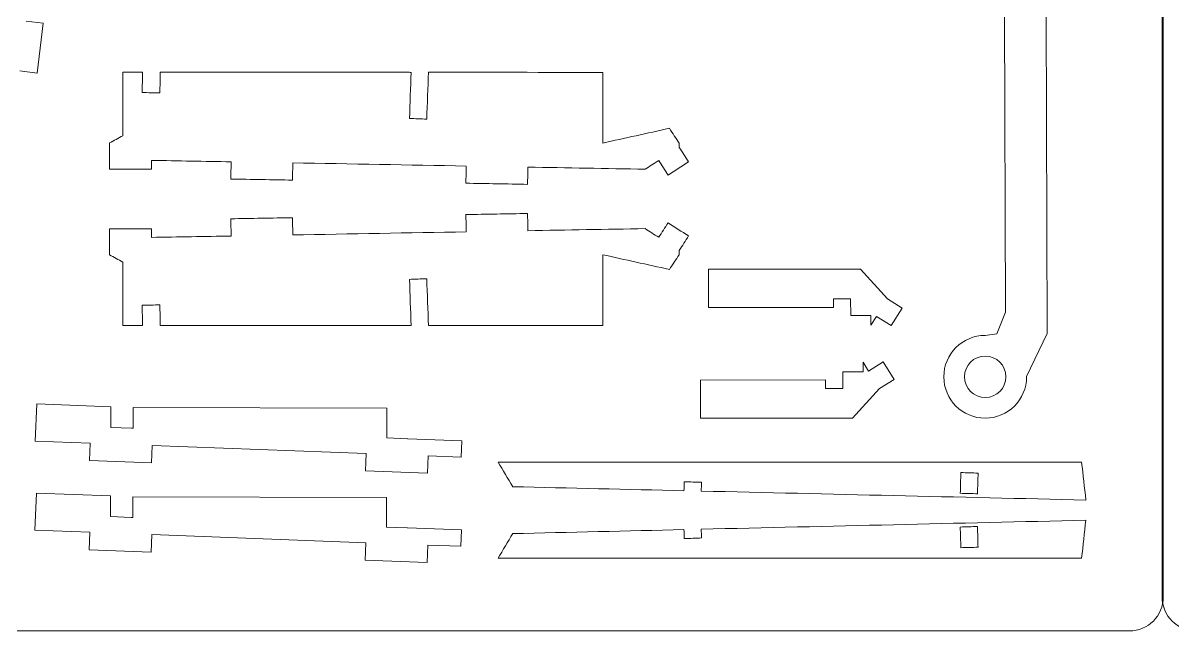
# Model space of a CAD drawing. Header units: centimetres. Extents: x -10 to 98, y 3 to 108.
# Drawn here: x 4.14 to 24.38, y 3.2 to 13.9 of the extents above; entities that cross this region are included whole.
import ezdxf

# ---------------------------------------------------------------- set-up
doc = ezdxf.new("R2010")
doc.units = ezdxf.units.CM
doc.header["$MEASUREMENT"] = 0
doc.layers.add('Camada 1', color=7, linetype='Continuous')

msp = doc.modelspace()

# ---------------------------------------------------------------- linework, layer by layer
at = {"layer": 'Camada 1', "color": 5, "lineweight": 9}
for points in [[(24.19213, 3.79219), (24.19213, 3.79219), (24.19213, 54.96219), (24.19213, 54.96219)], [(24.21265, 54.96219), (24.21265, 54.96219), (24.21265, 3.79219), (24.21265, 3.79219)], [(23.61764, 3.19719), (23.9449, 3.19719), (24.21265, 3.46494), (24.21265, 3.79219)], [(24.19213, 3.79219), (24.19213, 3.46494), (24.45988, 3.19719), (24.78712, 3.19719)], [(23.61764, 3.19719), (23.61764, 3.19719), (-9.70235, 3.19719), (-9.70235, 3.19719)]]:
    msp.add_open_spline(points, degree=3, dxfattribs=at)
at = {"layer": 'Camada 1', "color": 3, "lineweight": 9}
for points in [[(21.41802, 14.0624), (21.41802, 14.0624), (21.43499, 8.80978), (21.43499, 8.80978)], [(22.16742, 8.42968), (22.16742, 8.42968), (22.14921, 14.06478), (22.14921, 14.06478)], [(4.19434, 13.92732), (4.19434, 13.92732), (4.49556, 13.89091), (4.49556, 13.89091)], [(4.49556, 13.89091), (4.49556, 13.89091), (4.38963, 13.01471), (4.38963, 13.01471)], [(4.38963, 13.01471), (4.38963, 13.01471), (4.08839, 13.05111), (4.08839, 13.05111)], [(5.89802, 13.02921), (5.89794, 12.65685), (5.89787, 12.28449), (5.89779, 11.91213)], [(5.89802, 13.02921), (5.89802, 13.02921), (6.24573, 13.0286), (6.24573, 13.0286)], [(6.24573, 13.0286), (6.24328, 12.90971), (6.2408, 12.7908), (6.23835, 12.6719)], [(6.55018, 12.66545), (6.55269, 12.78684), (6.5552, 12.90821), (6.55771, 13.0296)], [(6.55771, 13.0296), (6.5664, 13.02942), (6.57511, 13.02923), (6.5838, 13.02906)], [(6.5838, 13.02906), (8.03675, 13.02873), (9.48973, 13.02842), (10.94269, 13.0281)], [(10.94269, 13.0281), (10.95279, 13.02774), (10.96289, 13.02739), (10.97301, 13.02703)], [(10.97301, 13.02703), (10.96349, 12.75674), (10.95399, 12.48648), (10.94448, 12.2162)], [(11.2789, 13.02916), (11.26848, 12.75432), (11.25808, 12.47949), (11.24767, 12.20464)], [(11.2789, 13.02916), (11.289, 13.02878), (11.2991, 13.0284), (11.30922, 13.02802)], [(11.30922, 13.02802), (12.32119, 13.02779), (13.33318, 13.02756), (14.34517, 13.02735)], [(14.34517, 13.02735), (14.34506, 12.61238), (14.34498, 12.19741), (14.34488, 11.78245)], [(6.23835, 12.6719), (6.3423, 12.66974), (6.44623, 12.66759), (6.55018, 12.66545)], [(10.94448, 12.2162), (11.04555, 12.21234), (11.1466, 12.20849), (11.24767, 12.20464)], [(14.34488, 11.78245), (14.73594, 11.86917), (15.12701, 11.9559), (15.51808, 12.04262)], [(15.51808, 12.04262), (15.57608, 11.9558), (15.63408, 11.86899), (15.69208, 11.78217)], [(5.66302, 11.32577), (5.66302, 11.32577), (5.66624, 11.78438), (5.66624, 11.78438)], [(5.89779, 11.91213), (5.8206, 11.86955), (5.74342, 11.82696), (5.66624, 11.78438)], [(15.69208, 11.78217), (15.69208, 11.75736), (15.69207, 11.73253), (15.69207, 11.70772)], [(15.85581, 11.45231), (15.80124, 11.53746), (15.74666, 11.62258), (15.69207, 11.70772)], [(6.40537, 11.47801), (6.40441, 11.4272), (6.40344, 11.3764), (6.40249, 11.3256)], [(6.40537, 11.47801), (6.87184, 11.46982), (7.33832, 11.46161), (7.80479, 11.45342)], [(7.79943, 11.15006), (7.80122, 11.25118), (7.803, 11.35231), (7.80479, 11.45342)], [(8.89038, 11.43424), (8.88858, 11.33312), (8.88679, 11.232), (8.88501, 11.13088)], [(8.89038, 11.43424), (9.90773, 11.41592), (10.92508, 11.39762), (11.94245, 11.37931)], [(11.93708, 11.07596), (11.93888, 11.17708), (11.94067, 11.27819), (11.94245, 11.37931)], [(13.02803, 11.36012), (13.02624, 11.25901), (13.02446, 11.15788), (13.02267, 11.05677)], [(13.02803, 11.36012), (13.71608, 11.34778), (14.4041, 11.33544), (15.09214, 11.3231)], [(15.33081, 11.47611), (15.25125, 11.42511), (15.1717, 11.37411), (15.09214, 11.3231)], [(15.33081, 11.47611), (15.38538, 11.39097), (15.43997, 11.30584), (15.49455, 11.2207)], [(15.49455, 11.2207), (15.61497, 11.2979), (15.7354, 11.37511), (15.85581, 11.45231)], [(5.66302, 11.32577), (5.90951, 11.32571), (6.15599, 11.32565), (6.40249, 11.3256)], [(7.79943, 11.15006), (8.16129, 11.14366), (8.52314, 11.13728), (8.88501, 11.13088)], [(13.02267, 11.05677), (12.66082, 11.06317), (12.29895, 11.06956), (11.93708, 11.07596)], [(11.93708, 10.52479), (12.29895, 10.53119), (12.66082, 10.53758), (13.02267, 10.54399)], [(13.02803, 10.24063), (13.02624, 10.34175), (13.02446, 10.44287), (13.02267, 10.54399)], [(8.88501, 10.46987), (8.52314, 10.46347), (8.16129, 10.45709), (7.79943, 10.45069)], [(7.79943, 10.45069), (7.80122, 10.34958), (7.803, 10.24845), (7.80479, 10.14734)], [(8.88501, 10.46987), (8.88679, 10.36876), (8.88858, 10.26763), (8.89038, 10.16652)], [(11.94245, 10.22145), (11.94067, 10.32256), (11.93888, 10.42368), (11.93708, 10.52479)], [(15.49455, 10.38005), (15.43997, 10.29492), (15.38538, 10.20979), (15.33081, 10.12464)], [(15.85581, 10.14844), (15.7354, 10.22565), (15.61497, 10.30286), (15.49455, 10.38005)], [(6.40249, 10.27515), (6.15599, 10.27511), (5.90951, 10.27505), (5.66302, 10.27499)], [(5.66302, 10.27499), (5.66302, 10.27499), (5.66624, 9.81637), (5.66624, 9.81637)], [(6.40249, 10.27515), (6.40344, 10.22435), (6.40441, 10.17355), (6.40537, 10.12275)], [(7.80479, 10.14734), (7.33832, 10.13915), (6.87184, 10.13094), (6.40537, 10.12275)], [(11.94245, 10.22145), (10.92508, 10.20313), (9.90773, 10.18483), (8.89038, 10.16652)], [(13.02803, 10.24063), (13.71608, 10.25297), (14.4041, 10.26531), (15.09214, 10.27765)], [(15.09214, 10.27765), (15.1717, 10.22665), (15.25125, 10.17565), (15.33081, 10.12464)], [(15.69207, 9.89303), (15.74666, 9.97818), (15.80124, 10.0633), (15.85581, 10.14844)], [(5.66624, 9.81637), (5.74342, 9.77379), (5.8206, 9.7312), (5.89779, 9.68863)], [(14.34488, 9.8183), (14.34498, 9.40335), (14.34506, 8.98837), (14.34517, 8.57341)], [(15.51808, 9.55813), (15.12701, 9.64486), (14.73594, 9.73158), (14.34488, 9.8183)], [(15.51808, 9.55813), (15.57608, 9.64495), (15.63408, 9.73176), (15.69208, 9.81859)], [(15.69208, 9.81859), (15.69208, 9.8434), (15.69207, 9.86822), (15.69207, 9.89303)], [(5.89779, 9.68863), (5.89787, 9.31626), (5.89794, 8.9439), (5.89802, 8.57155)], [(16.20496, 9.56251), (16.20496, 9.56251), (16.2047, 8.89206), (16.2047, 8.89206)], [(18.88096, 9.56122), (18.88096, 9.56122), (16.20496, 9.56251), (16.20496, 9.56251)], [(19.35903, 9.04122), (19.35903, 9.04122), (18.88096, 9.56122), (18.88096, 9.56122)], [(11.24767, 9.39611), (11.1466, 9.39227), (11.04555, 9.38841), (10.94448, 9.38456)], [(10.94448, 9.38456), (10.95399, 9.11427), (10.96349, 8.84401), (10.97301, 8.57373)], [(11.24767, 9.39611), (11.25808, 9.12127), (11.26848, 8.84644), (11.2789, 8.5716)], [(6.55018, 8.93531), (6.44623, 8.93317), (6.3423, 8.93101), (6.23835, 8.92886)], [(6.23835, 8.92886), (6.2408, 8.80995), (6.24328, 8.69105), (6.24573, 8.57216)], [(6.55018, 8.93531), (6.55269, 8.81392), (6.5552, 8.69255), (6.55771, 8.57116)], [(18.40547, 8.89022), (18.40547, 8.89022), (18.4055, 9.03958), (18.4055, 9.03958)], [(18.4055, 9.03958), (18.4055, 9.03958), (18.70864, 9.03942), (18.70864, 9.03942)], [(18.70864, 9.03942), (18.70864, 9.03942), (18.70973, 8.74845), (18.70973, 8.74845)], [(19.6156, 8.87903), (19.6156, 8.87903), (19.35903, 9.04122), (19.35903, 9.04122)], [(16.2047, 8.89206), (16.2047, 8.89206), (18.40547, 8.89022), (18.40547, 8.89022)], [(18.70973, 8.74845), (18.70973, 8.74845), (19.06628, 8.74868), (19.06628, 8.74868)], [(19.06628, 8.74868), (19.06628, 8.74868), (19.06615, 8.5778), (19.06615, 8.5778)], [(19.06615, 8.5778), (19.06615, 8.5778), (19.16442, 8.73335), (19.16442, 8.73335)], [(19.16442, 8.73335), (19.16442, 8.73335), (19.42098, 8.57116), (19.42098, 8.57116)], [(19.42098, 8.57116), (19.42098, 8.57116), (19.6156, 8.87903), (19.6156, 8.87903)], [(21.43499, 8.80978), (21.43499, 8.80978), (21.28321, 8.42788), (21.28321, 8.42788)], [(5.89802, 8.57155), (5.89802, 8.57155), (6.24573, 8.57216), (6.24573, 8.57216)], [(6.5838, 8.57169), (6.57511, 8.57153), (6.5664, 8.57133), (6.55771, 8.57116)], [(10.94269, 8.57266), (9.48973, 8.57233), (8.03675, 8.57203), (6.5838, 8.57169)], [(10.97301, 8.57373), (10.96289, 8.57337), (10.95279, 8.57301), (10.94269, 8.57266)], [(11.30922, 8.57274), (11.2991, 8.57236), (11.289, 8.57198), (11.2789, 8.5716)], [(14.34517, 8.57341), (13.33318, 8.57319), (12.32119, 8.57297), (11.30922, 8.57274)], [(21.07561, 8.39836), (20.67418, 8.39743), (20.34903, 8.07173), (20.34903, 7.67008)], [(21.28321, 8.42788), (21.28321, 8.42788), (21.07561, 8.39836), (21.07561, 8.39836)], [(21.80581, 7.67246), (21.80581, 7.67246), (22.16742, 8.42968), (22.16742, 8.42968)], [(18.92675, 7.92644), (18.92675, 7.92644), (19.02501, 7.77088), (19.02501, 7.77088)], [(18.92687, 7.75557), (18.92687, 7.75557), (18.92675, 7.92644), (18.92675, 7.92644)], [(19.02501, 7.77088), (19.02501, 7.77088), (19.28157, 7.93308), (19.28157, 7.93308)], [(19.28157, 7.93308), (19.28157, 7.93308), (19.47619, 7.6252), (19.47619, 7.6252)], [(18.56923, 7.46484), (18.56923, 7.46484), (18.57034, 7.75579), (18.57034, 7.75579)], [(18.57034, 7.75579), (18.57034, 7.75579), (18.92687, 7.75557), (18.92687, 7.75557)], [(16.06528, 7.61223), (16.06528, 7.61223), (18.26606, 7.61404), (18.26606, 7.61404)], [(16.06554, 6.94177), (16.06554, 6.94177), (16.06528, 7.61223), (16.06528, 7.61223)], [(18.26606, 7.61404), (18.26606, 7.61404), (18.26608, 7.46468), (18.26608, 7.46468)], [(19.47619, 7.6252), (19.47619, 7.6252), (19.21964, 7.46303), (19.21964, 7.46303)], [(20.34903, 7.67008), (20.34903, 7.26786), (20.67511, 6.94177), (21.07733, 6.94177)], [(21.07733, 6.94177), (21.47955, 6.94177), (21.80564, 7.26786), (21.80564, 7.67008)], [(21.80564, 7.67008), (21.80564, 7.67008), (21.8056, 7.67267), (21.8056, 7.67267)], [(21.8056, 7.67267), (21.8056, 7.67267), (21.80581, 7.67246), (21.80581, 7.67246)], [(18.26608, 7.46468), (18.26608, 7.46468), (18.56923, 7.46484), (18.56923, 7.46484)], [(19.21964, 7.46303), (19.21964, 7.46303), (18.74155, 6.94302), (18.74155, 6.94302)], [(4.38262, 7.19227), (4.38262, 7.19227), (4.35837, 6.53839), (4.35837, 6.53839)], [(5.68751, 7.14314), (5.68751, 7.14314), (4.38262, 7.19227), (4.38262, 7.19227)], [(5.68661, 6.78016), (5.68661, 6.78016), (5.68751, 7.14314), (5.68751, 7.14314)], [(6.0824, 7.12819), (6.0824, 7.12819), (6.08144, 6.76401), (6.08144, 6.76401)], [(10.54688, 7.11526), (10.54688, 7.11526), (6.0824, 7.12819), (6.0824, 7.12819)], [(10.54462, 6.59351), (10.54462, 6.59351), (10.54688, 7.11526), (10.54688, 7.11526)], [(18.74155, 6.94302), (18.74155, 6.94302), (16.06554, 6.94177), (16.06554, 6.94177)], [(6.05108, 6.76413), (6.05108, 6.76413), (5.68661, 6.78016), (5.68661, 6.78016)], [(6.08144, 6.76401), (6.08144, 6.76401), (6.05108, 6.76413), (6.05108, 6.76413)], [(4.35837, 6.53839), (4.35837, 6.53839), (5.3238, 6.50204), (5.3238, 6.50204)], [(5.3238, 6.50204), (5.3238, 6.50204), (5.31178, 6.1963), (5.31178, 6.1963)], [(10.90842, 6.58101), (10.90842, 6.58101), (10.54462, 6.59351), (10.54462, 6.59351)], [(10.91223, 6.58092), (10.91223, 6.58092), (10.90842, 6.58101), (10.90842, 6.58101)], [(11.86665, 6.54501), (11.86665, 6.54501), (10.91223, 6.58092), (10.91223, 6.58092)], [(11.85574, 6.2565), (11.85574, 6.2565), (11.86665, 6.54501), (11.86665, 6.54501)], [(6.40382, 6.15518), (6.40382, 6.15518), (6.41562, 6.46094), (6.41562, 6.46094)], [(6.41562, 6.46094), (6.41562, 6.46094), (10.18155, 6.3195), (10.18155, 6.3195)], [(10.18155, 6.3195), (10.18155, 6.3195), (10.17008, 6.01266), (10.17008, 6.01266)], [(11.26213, 5.97155), (11.26213, 5.97155), (11.27348, 6.27841), (11.27348, 6.27841)], [(11.27348, 6.27841), (11.27348, 6.27841), (11.85574, 6.2565), (11.85574, 6.2565)], [(5.31178, 6.1963), (5.31178, 6.1963), (6.40382, 6.15518), (6.40382, 6.15518)], [(12.50322, 6.16895), (12.58923, 6.0247), (12.67523, 5.88045), (12.76125, 5.7362)], [(12.50322, 6.16895), (15.92725, 6.16892), (19.3513, 6.16892), (22.77533, 6.16888)], [(22.77533, 6.16888), (22.80012, 5.9464), (22.82492, 5.72393), (22.84972, 5.50144)], [(10.17008, 6.01266), (10.17008, 6.01266), (11.26213, 5.97155), (11.26213, 5.97155)], [(15.77563, 5.66604), (14.77084, 5.68944), (13.76606, 5.71281), (12.76125, 5.7362)], [(15.77563, 5.66604), (15.77766, 5.71893), (15.77967, 5.7718), (15.78168, 5.82468)], [(16.08475, 5.81314), (15.98373, 5.81698), (15.8827, 5.82085), (15.78168, 5.82468)], [(16.08475, 5.81314), (16.0828, 5.76177), (16.08083, 5.71038), (16.07888, 5.659)], [(4.37672, 5.6239), (4.37672, 5.6239), (4.35246, 4.97001), (4.35246, 4.97001)], [(5.68161, 5.57477), (5.68161, 5.57477), (4.37672, 5.6239), (4.37672, 5.6239)], [(5.68071, 5.21179), (5.68071, 5.21179), (5.68161, 5.57477), (5.68161, 5.57477)], [(6.0765, 5.55981), (6.0765, 5.55981), (6.07554, 5.19564), (6.07554, 5.19564)], [(10.54098, 5.54689), (10.54098, 5.54689), (6.0765, 5.55981), (6.0765, 5.55981)], [(10.53872, 5.02513), (10.53872, 5.02513), (10.54098, 5.54689), (10.54098, 5.54689)], [(22.84972, 5.50144), (20.59278, 5.55396), (18.33582, 5.60649), (16.07888, 5.659)], [(6.04518, 5.19576), (6.04518, 5.19576), (5.68071, 5.21179), (5.68071, 5.21179)], [(6.07554, 5.19564), (6.07554, 5.19564), (6.04518, 5.19576), (6.04518, 5.19576)], [(22.84922, 5.14579), (20.59228, 5.0933), (18.33532, 5.04082), (16.07838, 4.98833)], [(22.77482, 4.47835), (22.79962, 4.70084), (22.82442, 4.92331), (22.84922, 5.14579)], [(4.35246, 4.97001), (4.35246, 4.97001), (5.3179, 4.93367), (5.3179, 4.93367)], [(5.3179, 4.93367), (5.3179, 4.93367), (5.30589, 4.62792), (5.30589, 4.62792)], [(6.39792, 4.58681), (6.39792, 4.58681), (6.40971, 4.89257), (6.40971, 4.89257)], [(6.40971, 4.89257), (6.40971, 4.89257), (10.17565, 4.75113), (10.17565, 4.75113)], [(10.90252, 5.01264), (10.90252, 5.01264), (10.53872, 5.02513), (10.53872, 5.02513)], [(10.90633, 5.01254), (10.90633, 5.01254), (10.90252, 5.01264), (10.90252, 5.01264)], [(11.86075, 4.97664), (11.86075, 4.97664), (10.90633, 5.01254), (10.90633, 5.01254)], [(11.84983, 4.68813), (11.84983, 4.68813), (11.86075, 4.97664), (11.86075, 4.97664)], [(12.76076, 4.91118), (12.67473, 4.76693), (12.58873, 4.62268), (12.5027, 4.47842)], [(12.76076, 4.91118), (13.76556, 4.93454), (14.77034, 4.95791), (15.77513, 4.98128)], [(15.78117, 4.82264), (15.77917, 4.87553), (15.77716, 4.9284), (15.77513, 4.98128)], [(16.07838, 4.98833), (16.08033, 4.93694), (16.0823, 4.88556), (16.08425, 4.83419)], [(10.17565, 4.75113), (10.17565, 4.75113), (10.16419, 4.44428), (10.16419, 4.44428)], [(11.25623, 4.40318), (11.25623, 4.40318), (11.26758, 4.71003), (11.26758, 4.71003)], [(11.26758, 4.71003), (11.26758, 4.71003), (11.84983, 4.68813), (11.84983, 4.68813)], [(15.78117, 4.82264), (15.8822, 4.82648), (15.98322, 4.83034), (16.08425, 4.83419)], [(5.30589, 4.62792), (5.30589, 4.62792), (6.39792, 4.58681), (6.39792, 4.58681)], [(12.5027, 4.47842), (15.92674, 4.47841), (19.35079, 4.47837), (22.77482, 4.47835)], [(10.16419, 4.44428), (10.16419, 4.44428), (11.25623, 4.40318), (11.25623, 4.40318)]]:
    msp.add_open_spline(points, degree=3, dxfattribs=at)
at = {"layer": 'Camada 1', "lineweight": 9}
for points in [[(21.07733, 8.03423), (20.87622, 8.03423), (20.71318, 7.87119), (20.71318, 7.67008)], [(21.44148, 7.67008), (21.44148, 7.87119), (21.27844, 8.03423), (21.07733, 8.03423)], [(20.71318, 7.67008), (20.71318, 7.46897), (20.87622, 7.30592), (21.07733, 7.30592)], [(21.07733, 7.30592), (21.27844, 7.30592), (21.44148, 7.46897), (21.44148, 7.67008)], [(20.63909, 5.62044), (20.64238, 5.74172), (20.64567, 5.86298), (20.64894, 5.98426)], [(20.64894, 5.98426), (20.75001, 5.98151), (20.85107, 5.97877), (20.95213, 5.97603)], [(20.94226, 5.61222), (20.94556, 5.73349), (20.94884, 5.85476), (20.95213, 5.97603)], [(20.63909, 5.62044), (20.74015, 5.6177), (20.8412, 5.61496), (20.94226, 5.61222)], [(20.94176, 5.03504), (20.8407, 5.0323), (20.73965, 5.02956), (20.63859, 5.02681)], [(20.64844, 4.66299), (20.64517, 4.78428), (20.64188, 4.90554), (20.63859, 5.02681)], [(20.95163, 4.67123), (20.94834, 4.7925), (20.94506, 4.91376), (20.94176, 5.03504)], [(20.95163, 4.67123), (20.85057, 4.66849), (20.74951, 4.66574), (20.64844, 4.66299)]]:
    msp.add_open_spline(points, degree=3, dxfattribs=at)

doc.saveas('drawing.dxf')
